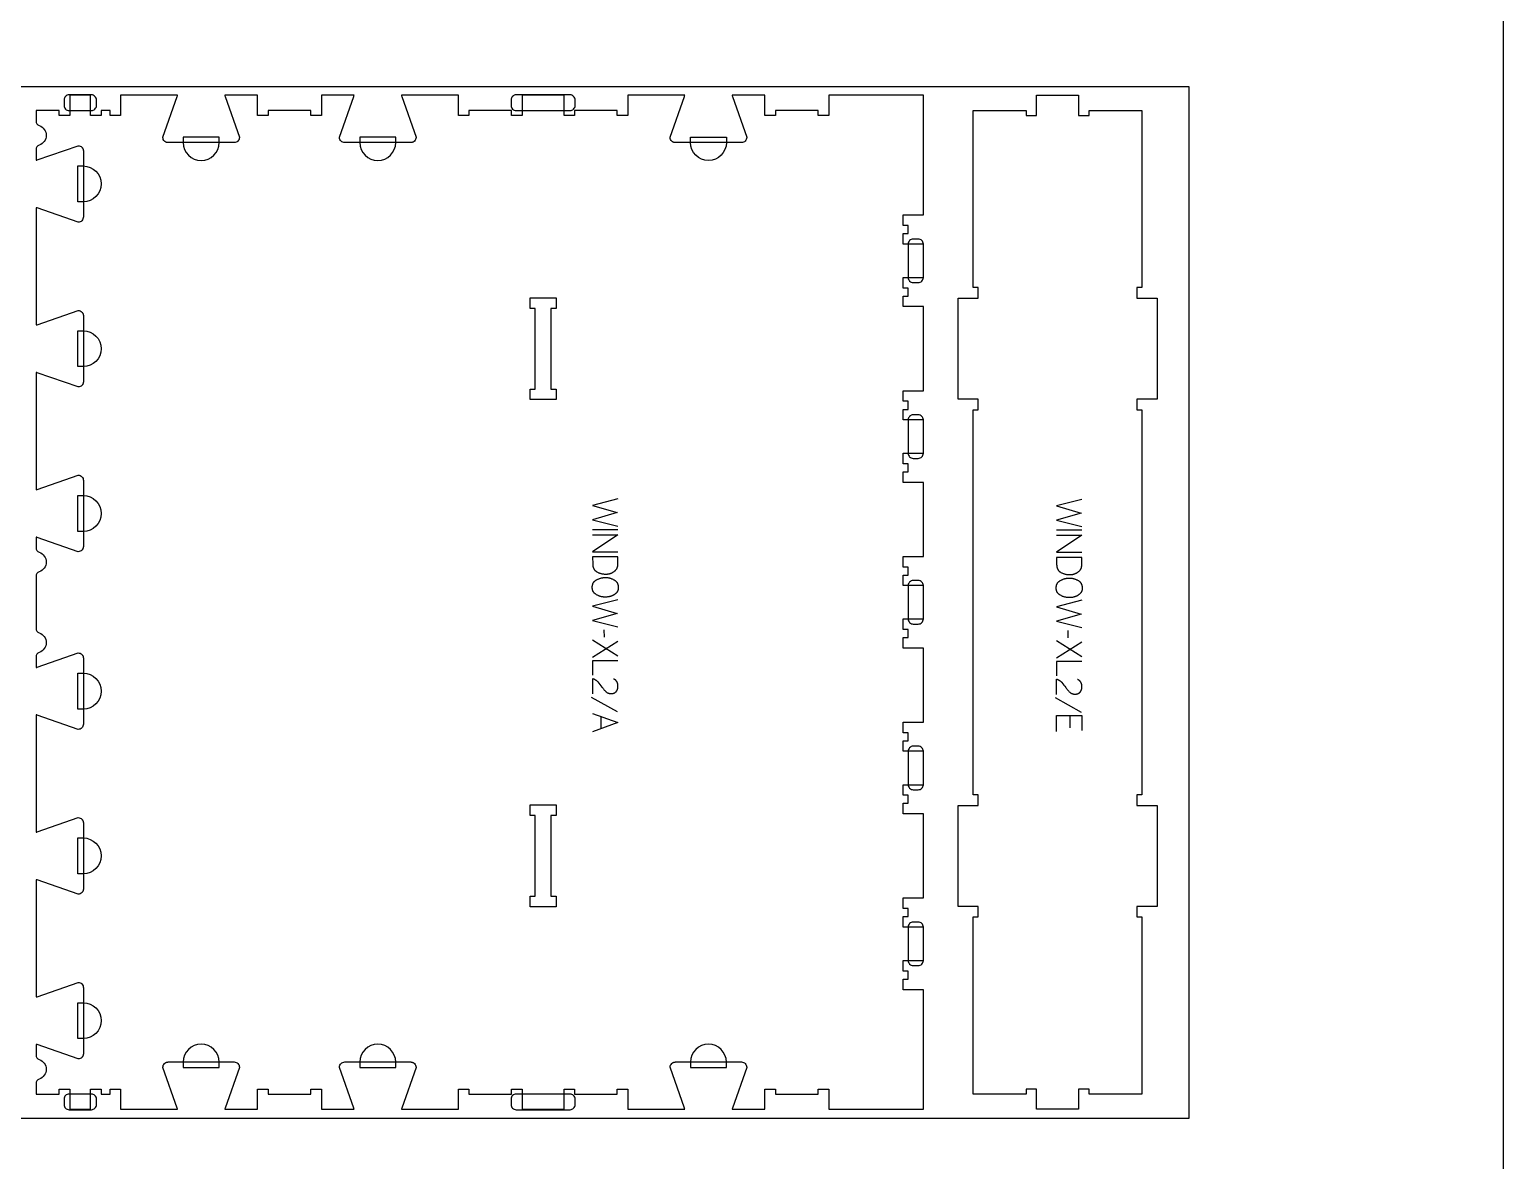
# Model space of a CAD drawing. Extents: x 0 to 4485, y 0 to 8771.
# Drawn here: x 1440 to 3183, y 2393 to 3731 of the extents above; entities that cross this region are included whole.
import ezdxf

# ---------------------------------------------------------------- set-up
doc = ezdxf.new("R2010")
doc.units = 0
for name, color, linetype in [('0_SHEET_SPRUCEPLY_2440X122', 1, 'CONTINUOUS'), ('1_ANYTOOL_1MMDEEP_LABELS_S', 2, 'CONTINUOUS'), ('3_ANYTOOL_CUTTHROUGH_INSID', 4, 'CONTINUOUS'), ('4_ANYTOOL_CUTTHROUGH_OUTSI', 5, 'CONTINUOUS'), ('5_ANYTOOL_HALF_MILL_9MM_IN', 3, 'CONTINUOUS'), ('DONOTCUT', 7, 'CONTINUOUS')]:
    doc.layers.add(name, color=color, linetype=linetype)

msp = doc.modelspace()

# ---------------------------------------------------------------- linework, layer by layer
at = {"layer": '0_SHEET_SPRUCEPLY_2440X122'}
msp.add_lwpolyline([(371.7, 3662.6), (371.7, 2442.6), (2811.7, 2442.6), (2811.7, 3662.6)], close=True, dxfattribs=at)
at = {"layer": '1_ANYTOOL_1MMDEEP_LABELS_S', "color": 2}
for points in [[(2136, 3175.3), (2106, 3167.6), (2135.1, 3159.2), (2106, 3150.7), (2136, 3143.2)], [(2684.8, 3174.7), (2654.8, 3167), (2683.9, 3158.5), (2654.8, 3150), (2684.8, 3142.5)], [(2136, 3138.8), (2106, 3138.8)], [(2106, 3132.8), (2136, 3132.8), (2106, 3112.8), (2136, 3112.8)], [(2684.8, 3138.2), (2654.8, 3138.2)], [(2654.8, 3132.2), (2684.8, 3132.2), (2654.8, 3112.1), (2684.8, 3112.1)], [(2136, 3055.9), (2106, 3048.2), (2135.1, 3039.8), (2106, 3031.3), (2136, 3023.8)], [(2684.8, 3055.3), (2654.8, 3047.6), (2683.9, 3039.1), (2654.8, 3030.6), (2684.8, 3023.1)], [(2119.9, 3011.6), (2119.8, 3020.4)], [(2668.6, 3010.9), (2668.6, 3019.7)], [(2136, 2989.2), (2106, 3008.1)], [(2106, 2988), (2136, 3006.9)], [(2684.8, 2988.6), (2654.8, 3007.5)], [(2654.8, 2987.4), (2684.8, 3006.3)], [(2136, 2983.7), (2106, 2983.7), (2106, 2966.6)], [(2684.8, 2983.1), (2654.8, 2983.1), (2654.8, 2966)], [(2106.1, 2944.5), (2106.1, 2962.8), (2106.6, 2962.6), (2106.8, 2962.5), (2107, 2962.5), (2107.2, 2962.4), (2107.5, 2962.3), (2107.7, 2962.2), (2107.9, 2962.1), (2108.1, 2962), (2108.3, 2961.9), (2108.5, 2961.8), (2108.7, 2961.7), (2108.9, 2961.6), (2109.1, 2961.4), (2109.3, 2961.3), (2109.5, 2961.2), (2109.7, 2961.1), (2109.9, 2960.9), (2110.1, 2960.8), (2110.2, 2960.7), (2110.4, 2960.5), (2110.6, 2960.4), (2110.8, 2960.2), (2111, 2960.1), (2111.1, 2959.9), (2111.3, 2959.8), (2111.5, 2959.6), (2111.6, 2959.4), (2111.8, 2959.2), (2112, 2959.1), (2112.3, 2958.7), (2113.5, 2957.2), (2114.7, 2955.7), (2115.8, 2954.2), (2117, 2952.7), (2117.5, 2952), (2118.1, 2951.2), (2118.7, 2950.5), (2119.3, 2949.8), (2119.8, 2949.2), (2120.5, 2948.5), (2121.1, 2947.9), (2121.7, 2947.3), (2121.8, 2947.1), (2122, 2947), (2122.2, 2946.9), (2122.3, 2946.7), (2122.5, 2946.6), (2122.6, 2946.5), (2122.8, 2946.4), (2123, 2946.3), (2123.2, 2946.2), (2123.3, 2946), (2123.5, 2946), (2123.7, 2945.9), (2123.9, 2945.8), (2124.1, 2945.7), (2124.3, 2945.6), (2124.5, 2945.5), (2124.6, 2945.5), (2124.8, 2945.4), (2125, 2945.3), (2125.2, 2945.3), (2125.4, 2945.2), (2125.6, 2945.2), (2125.8, 2945.1), (2126.1, 2945.1), (2126.3, 2945), (2126.5, 2945), (2126.7, 2945), (2126.9, 2945), (2127.1, 2945), (2127.4, 2944.9), (2127.6, 2944.9), (2127.8, 2944.9), (2128.1, 2944.9), (2128.3, 2944.9), (2128.5, 2945), (2128.8, 2945), (2129, 2945), (2129.2, 2945), (2129.5, 2945.1), (2129.7, 2945.1), (2129.9, 2945.1), (2130.1, 2945.2), (2130.3, 2945.2), (2130.6, 2945.3), (2130.8, 2945.4), (2131, 2945.4), (2131.2, 2945.5), (2131.4, 2945.6), (2131.5, 2945.6), (2131.7, 2945.7), (2131.9, 2945.8), (2132.1, 2945.9), (2132.3, 2946), (2132.4, 2946.1), (2132.6, 2946.2), (2132.8, 2946.4), (2132.9, 2946.5), (2133.1, 2946.6), (2133.2, 2946.7), (2133.4, 2946.9), (2133.5, 2947), (2133.7, 2947.2), (2133.8, 2947.3), (2133.9, 2947.5), (2134.1, 2947.6), (2134.2, 2947.8), (2134.3, 2947.9), (2134.4, 2948.1), (2134.5, 2948.3), (2134.6, 2948.5), (2134.8, 2948.6), (2134.9, 2948.8), (2134.9, 2949), (2135, 2949.2), (2135.1, 2949.4), (2135.2, 2949.5), (2135.3, 2949.7), (2135.4, 2949.9), (2135.4, 2950.1), (2135.5, 2950.3), (2135.6, 2950.5), (2135.6, 2950.7), (2135.7, 2950.9), (2135.7, 2951.1), (2135.8, 2951.4), (2135.8, 2951.6), (2135.9, 2951.8), (2135.9, 2952), (2135.9, 2952.2), (2136, 2952.4), (2136, 2952.7), (2136, 2952.9), (2136, 2953.1), (2136, 2953.4), (2136, 2953.8), (2136, 2954.2), (2136, 2954.6), (2136, 2954.9), (2136, 2955.3), (2135.9, 2955.6), (2135.9, 2955.9), (2135.8, 2956.3), (2135.7, 2956.6), (2135.6, 2956.9), (2135.6, 2957.1), (2135.5, 2957.2), (2135.5, 2957.4), (2135.4, 2957.5), (2135.4, 2957.7), (2135.3, 2957.8), (2135.3, 2958), (2135.2, 2958.1), (2135.1, 2958.2), (2135.1, 2958.4), (2135, 2958.5), (2134.9, 2958.7), (2134.8, 2958.8), (2134.8, 2958.9), (2134.7, 2959.1), (2134.6, 2959.2), (2134.5, 2959.3), (2134.4, 2959.4), (2134.3, 2959.6), (2134.2, 2959.7), (2134.1, 2959.8), (2134, 2959.9), (2133.9, 2960.1), (2133.8, 2960.2), (2133.7, 2960.3), (2133.6, 2960.4), (2133.5, 2960.5), (2133.4, 2960.6), (2133.3, 2960.7), (2133.2, 2960.8), (2133, 2960.9), (2132.9, 2961.1), (2132.7, 2961.3), (2132.4, 2961.4), (2132.1, 2961.6), (2131.8, 2961.8), (2131.6, 2962), (2131.2, 2962.2), (2130.9, 2962.3)], [(2654.8, 2943.8), (2654.8, 2962.1), (2655.3, 2962), (2655.5, 2961.9), (2655.7, 2961.8), (2656, 2961.7), (2656.2, 2961.6), (2656.4, 2961.5), (2656.6, 2961.4), (2656.8, 2961.3), (2657, 2961.2), (2657.2, 2961.1), (2657.4, 2961), (2657.6, 2960.9), (2657.8, 2960.8), (2658, 2960.7), (2658.2, 2960.6), (2658.4, 2960.4), (2658.6, 2960.3), (2658.8, 2960.2), (2659, 2960), (2659.1, 2959.9), (2659.3, 2959.7), (2659.5, 2959.6), (2659.7, 2959.4), (2659.9, 2959.3), (2660, 2959.1), (2660.2, 2958.9), (2660.4, 2958.8), (2660.5, 2958.6), (2660.7, 2958.4), (2661, 2958.1), (2662.2, 2956.6), (2663.4, 2955.1), (2664.6, 2953.6), (2665.7, 2952.1), (2666.2, 2951.3), (2666.8, 2950.6), (2667.4, 2949.9), (2668, 2949.2), (2668.6, 2948.5), (2669.2, 2947.9), (2669.8, 2947.2), (2670.4, 2946.6), (2670.6, 2946.5), (2670.7, 2946.4), (2670.9, 2946.2), (2671, 2946.1), (2671.2, 2946), (2671.4, 2945.8), (2671.5, 2945.7), (2671.7, 2945.6), (2671.9, 2945.5), (2672.1, 2945.4), (2672.2, 2945.3), (2672.4, 2945.2), (2672.6, 2945.1), (2672.8, 2945), (2673, 2945), (2673.2, 2944.9), (2673.4, 2944.8), (2673.6, 2944.7), (2673.8, 2944.7), (2674, 2944.6), (2674.2, 2944.6), (2674.4, 2944.5), (2674.6, 2944.5), (2674.8, 2944.4), (2675, 2944.4), (2675.2, 2944.4), (2675.4, 2944.3), (2675.6, 2944.3), (2675.8, 2944.3), (2676.1, 2944.3), (2676.3, 2944.3), (2676.5, 2944.3), (2676.8, 2944.3), (2677, 2944.3), (2677.3, 2944.3), (2677.5, 2944.3), (2677.7, 2944.4), (2678, 2944.4), (2678.2, 2944.4), (2678.4, 2944.5), (2678.6, 2944.5), (2678.9, 2944.5), (2679.1, 2944.6), (2679.3, 2944.6), (2679.5, 2944.7), (2679.7, 2944.8), (2679.9, 2944.8), (2680.1, 2944.9), (2680.3, 2945), (2680.4, 2945.1), (2680.6, 2945.2), (2680.8, 2945.3), (2681, 2945.4), (2681.2, 2945.5), (2681.3, 2945.6), (2681.5, 2945.7), (2681.6, 2945.8), (2681.8, 2946), (2681.9, 2946.1), (2682.1, 2946.2), (2682.2, 2946.4), (2682.4, 2946.5), (2682.5, 2946.7), (2682.7, 2946.8), (2682.8, 2947), (2682.9, 2947.1), (2683, 2947.3), (2683.1, 2947.5), (2683.3, 2947.6), (2683.4, 2947.8), (2683.5, 2948), (2683.6, 2948.2), (2683.7, 2948.3), (2683.8, 2948.5), (2683.8, 2948.7), (2683.9, 2948.9), (2684, 2949.1), (2684.1, 2949.3), (2684.2, 2949.5), (2684.2, 2949.7), (2684.3, 2949.9), (2684.3, 2950.1), (2684.4, 2950.3), (2684.5, 2950.5), (2684.5, 2950.7), (2684.5, 2950.9), (2684.6, 2951.1), (2684.6, 2951.4), (2684.7, 2951.6), (2684.7, 2951.8), (2684.7, 2952), (2684.7, 2952.3), (2684.7, 2952.5), (2684.7, 2952.7), (2684.8, 2953.2), (2684.7, 2953.6), (2684.7, 2953.9), (2684.7, 2954.3), (2684.7, 2954.6), (2684.6, 2955), (2684.6, 2955.3), (2684.5, 2955.6), (2684.4, 2956), (2684.3, 2956.3), (2684.3, 2956.4), (2684.3, 2956.6), (2684.2, 2956.7), (2684.1, 2956.9), (2684.1, 2957), (2684, 2957.2), (2684, 2957.3), (2683.9, 2957.5), (2683.8, 2957.6), (2683.8, 2957.7), (2683.7, 2957.9), (2683.6, 2958), (2683.6, 2958.2), (2683.5, 2958.3), (2683.4, 2958.4), (2683.3, 2958.5), (2683.2, 2958.7), (2683.1, 2958.8), (2683, 2958.9), (2683, 2959.1), (2682.9, 2959.2), (2682.8, 2959.3), (2682.7, 2959.4), (2682.6, 2959.5), (2682.4, 2959.6), (2682.3, 2959.8), (2682.2, 2959.9), (2682.1, 2960), (2682, 2960.1), (2681.9, 2960.2), (2681.8, 2960.3), (2681.6, 2960.4), (2681.4, 2960.6), (2681.1, 2960.8), (2680.8, 2961), (2680.6, 2961.2), (2680.3, 2961.4), (2680, 2961.5), (2679.7, 2961.7)], [(2135.6, 2923.2), (2104.8, 2940.4)], [(2684.3, 2922.6), (2653.5, 2939.8)], [(2106, 2921.5), (2136, 2910.6), (2106, 2899.6)], [(2115.6, 2918.1), (2115.6, 2903.1)], [(2654.8, 2900.2), (2654.8, 2919.2), (2684.8, 2919.2), (2684.8, 2901.3)], [(2670.8, 2904.5), (2670.8, 2919.2)]]:
    msp.add_lwpolyline(points, dxfattribs=at)
for points in [[(2136, 3106.7), (2106, 3106.7), (2106.1, 3098.2), (2106.1, 3097.8), (2106.1, 3097.4), (2106.2, 3097), (2106.2, 3096.6), (2106.3, 3096.2), (2106.3, 3095.8), (2106.4, 3095.5), (2106.5, 3095.1), (2106.6, 3094.8), (2106.6, 3094.4), (2106.8, 3094.1), (2106.9, 3093.8), (2107, 3093.5), (2107.1, 3093.3), (2107.1, 3093.2), (2107.2, 3093), (2107.3, 3092.8), (2107.3, 3092.7), (2107.4, 3092.6), (2107.5, 3092.4), (2107.6, 3092.3), (2107.7, 3092.1), (2107.7, 3092), (2107.8, 3091.9), (2107.9, 3091.7), (2108, 3091.6), (2108.1, 3091.5), (2108.2, 3091.3), (2108.3, 3091.2), (2108.4, 3091.1), (2108.5, 3091), (2108.6, 3090.8), (2108.7, 3090.7), (2108.9, 3090.6), (2109, 3090.5), (2109.1, 3090.4), (2109.2, 3090.3), (2109.3, 3090.2), (2109.5, 3090.1), (2109.6, 3090), (2109.7, 3089.9), (2109.8, 3089.7), (2110, 3089.7), (2110.1, 3089.6), (2110.3, 3089.5), (2110.5, 3089.3), (2110.8, 3089.1), (2111.1, 3088.9), (2111.8, 3088.6), (2112.4, 3088.3), (2113, 3088), (2113.6, 3087.8), (2114.3, 3087.6), (2114.9, 3087.3), (2115.6, 3087.1), (2116.2, 3087), (2116.9, 3086.8), (2117.6, 3086.7), (2118.3, 3086.6), (2118.9, 3086.5), (2119.6, 3086.4), (2120.3, 3086.4), (2121, 3086.3), (2121.7, 3086.3), (2122.3, 3086.3), (2122.9, 3086.4), (2123.5, 3086.4), (2124.1, 3086.5), (2124.6, 3086.6), (2124.9, 3086.6), (2125.2, 3086.7), (2125.5, 3086.7), (2125.8, 3086.8), (2126.1, 3086.9), (2126.3, 3086.9), (2126.6, 3087), (2126.9, 3087.1), (2127.1, 3087.2), (2127.4, 3087.3), (2127.7, 3087.4), (2128, 3087.5), (2128.2, 3087.6), (2128.5, 3087.7), (2129, 3088), (2129.5, 3088.2), (2130, 3088.5), (2130.5, 3088.8), (2130.9, 3089), (2131.2, 3089.2), (2131.4, 3089.4), (2131.7, 3089.6), (2132, 3089.8), (2132.2, 3090), (2132.5, 3090.2), (2132.7, 3090.5), (2133, 3090.7), (2133.2, 3090.9), (2133.4, 3091.1), (2133.6, 3091.4), (2133.8, 3091.6), (2134, 3091.8), (2134.2, 3092.1), (2134.3, 3092.3), (2134.5, 3092.6), (2134.6, 3092.8), (2134.8, 3093.1), (2134.9, 3093.3), (2135, 3093.6), (2135.1, 3093.9), (2135.2, 3094.1), (2135.3, 3094.4), (2135.4, 3094.7), (2135.5, 3095), (2135.6, 3095.2), (2135.6, 3095.5), (2135.7, 3095.8), (2135.7, 3096.1), (2135.7, 3096.4), (2135.8, 3096.7), (2135.9, 3099.1), (2135.9, 3101.6), (2136, 3104.2)], [(2684.8, 3106.1), (2654.8, 3106.1), (2654.8, 3097.5), (2654.8, 3097.1), (2654.9, 3096.7), (2654.9, 3096.3), (2654.9, 3096), (2655, 3095.6), (2655, 3095.2), (2655.1, 3094.8), (2655.2, 3094.5), (2655.3, 3094.1), (2655.4, 3093.8), (2655.5, 3093.5), (2655.6, 3093.1), (2655.7, 3092.8), (2655.8, 3092.7), (2655.8, 3092.5), (2655.9, 3092.4), (2656, 3092.2), (2656.1, 3092.1), (2656.1, 3091.9), (2656.2, 3091.8), (2656.3, 3091.6), (2656.4, 3091.5), (2656.5, 3091.4), (2656.6, 3091.2), (2656.6, 3091.1), (2656.7, 3090.9), (2656.8, 3090.8), (2656.9, 3090.7), (2657, 3090.6), (2657.1, 3090.4), (2657.2, 3090.3), (2657.4, 3090.2), (2657.5, 3090.1), (2657.6, 3090), (2657.7, 3089.9), (2657.8, 3089.7), (2657.9, 3089.6), (2658, 3089.5), (2658.2, 3089.4), (2658.3, 3089.3), (2658.4, 3089.2), (2658.6, 3089.1), (2658.7, 3089), (2658.8, 3088.9), (2659, 3088.8), (2659.3, 3088.6), (2659.5, 3088.5), (2659.9, 3088.3), (2660.5, 3088), (2661.1, 3087.7), (2661.7, 3087.4), (2662.4, 3087.1), (2663, 3086.9), (2663.7, 3086.7), (2664.3, 3086.5), (2665, 3086.3), (2665.6, 3086.2), (2666.3, 3086), (2667, 3085.9), (2667.7, 3085.8), (2668.3, 3085.8), (2669, 3085.7), (2669.7, 3085.7), (2670.4, 3085.7), (2671, 3085.7), (2671.6, 3085.7), (2672.2, 3085.8), (2672.8, 3085.8), (2673.4, 3085.9), (2673.6, 3086), (2673.9, 3086), (2674.2, 3086.1), (2674.5, 3086.2), (2674.8, 3086.2), (2675, 3086.3), (2675.3, 3086.4), (2675.6, 3086.5), (2675.9, 3086.6), (2676.1, 3086.6), (2676.4, 3086.7), (2676.7, 3086.9), (2676.9, 3087), (2677.2, 3087.1), (2677.7, 3087.3), (2678.2, 3087.6), (2678.8, 3087.9), (2679.3, 3088.2), (2679.6, 3088.4), (2679.9, 3088.6), (2680.2, 3088.8), (2680.4, 3089), (2680.7, 3089.2), (2681, 3089.4), (2681.2, 3089.6), (2681.5, 3089.8), (2681.7, 3090), (2681.9, 3090.3), (2682.1, 3090.5), (2682.3, 3090.7), (2682.5, 3091), (2682.7, 3091.2), (2682.9, 3091.4), (2683.1, 3091.7), (2683.2, 3091.9), (2683.4, 3092.2), (2683.5, 3092.4), (2683.6, 3092.7), (2683.8, 3093), (2683.9, 3093.2), (2684, 3093.5), (2684.1, 3093.8), (2684.1, 3094), (2684.2, 3094.3), (2684.3, 3094.6), (2684.3, 3094.9), (2684.4, 3095.2), (2684.4, 3095.5), (2684.5, 3095.8), (2684.5, 3096.1), (2684.6, 3098.5), (2684.7, 3101), (2684.7, 3103.5)], [(2136.4, 3070.2), (2136.4, 3069.9), (2136.4, 3069.5), (2136.3, 3069.2), (2136.3, 3068.8), (2136.3, 3068.6), (2136.2, 3068.5), (2136.2, 3068.3), (2136.2, 3068.1), (2136.1, 3068), (2136.1, 3067.8), (2136.1, 3067.6), (2136, 3067.5), (2136, 3067.3), (2135.9, 3067.2), (2135.9, 3067), (2135.8, 3066.9), (2135.7, 3066.7), (2135.7, 3066.5), (2135.6, 3066.4), (2135.5, 3066.3), (2135.5, 3066.1), (2135.4, 3066), (2135.3, 3065.8), (2135.2, 3065.7), (2135.2, 3065.6), (2135.1, 3065.4), (2135, 3065.3), (2134.9, 3065.1), (2134.7, 3064.9), (2134.5, 3064.6), (2134.3, 3064.4), (2134.1, 3064.1), (2133.9, 3063.9), (2133.7, 3063.7), (2133.5, 3063.5), (2133.2, 3063.2), (2133, 3063), (2132.7, 3062.8), (2132.5, 3062.6), (2132.2, 3062.4), (2132, 3062.2), (2131.7, 3062), (2131.4, 3061.9), (2131.1, 3061.7), (2130.9, 3061.5), (2130.6, 3061.4), (2130.3, 3061.2), (2130, 3061.1), (2129.7, 3060.9), (2129.4, 3060.8), (2129.1, 3060.7), (2128.8, 3060.5), (2128.4, 3060.4), (2128.1, 3060.3), (2127.8, 3060.2), (2127.5, 3060.1), (2127.1, 3060), (2126.8, 3059.9), (2126.5, 3059.8), (2126.1, 3059.7), (2125.5, 3059.6), (2124.8, 3059.5), (2124.1, 3059.3), (2123.4, 3059.3), (2122.8, 3059.2), (2122.1, 3059.1), (2121.5, 3059.1), (2120.9, 3059.1), (2120.2, 3059.1), (2119.6, 3059.1), (2119, 3059.2), (2118.3, 3059.3), (2117.7, 3059.4), (2117, 3059.5), (2116.4, 3059.6), (2115.8, 3059.8), (2115.1, 3060), (2114.5, 3060.2), (2113.9, 3060.4), (2113.2, 3060.7), (2112.6, 3060.9), (2111.9, 3061.2), (2111.3, 3061.5), (2110.7, 3061.9), (2110.3, 3062), (2110, 3062.2), (2109.8, 3062.4), (2109.5, 3062.6), (2109.2, 3062.8), (2108.9, 3063), (2108.7, 3063.2), (2108.4, 3063.5), (2108.3, 3063.6), (2108.2, 3063.7), (2108.1, 3063.8), (2108, 3063.9), (2107.9, 3064), (2107.8, 3064.1), (2107.7, 3064.3), (2107.6, 3064.4), (2107.5, 3064.5), (2107.4, 3064.6), (2107.3, 3064.8), (2107.2, 3064.9), (2107.1, 3065), (2107, 3065.2), (2106.9, 3065.3), (2106.8, 3065.4), (2106.8, 3065.6), (2106.7, 3065.7), (2106.6, 3065.8), (2106.5, 3066), (2106.5, 3066.1), (2106.4, 3066.3), (2106.3, 3066.4), (2106.3, 3066.6), (2106.2, 3066.7), (2106.2, 3066.9), (2106.1, 3067), (2106.1, 3067.2), (2106, 3067.5), (2105.9, 3067.8), (2105.8, 3068.1), (2105.7, 3068.5), (2105.7, 3068.8), (2105.6, 3069.2), (2105.6, 3069.5), (2105.6, 3069.9), (2105.6, 3070.2), (2105.6, 3070.6), (2105.6, 3071), (2105.6, 3071.4), (2105.6, 3071.7), (2105.6, 3072.1), (2105.7, 3072.4), (2105.7, 3072.8), (2105.8, 3073.1), (2105.9, 3073.5), (2106, 3073.8), (2106.1, 3074.1), (2106.1, 3074.3), (2106.2, 3074.4), (2106.2, 3074.6), (2106.3, 3074.7), (2106.4, 3074.9), (2106.4, 3075), (2106.5, 3075.2), (2106.6, 3075.3), (2106.6, 3075.5), (2106.7, 3075.6), (2106.8, 3075.8), (2106.9, 3075.9), (2106.9, 3076.1), (2107, 3076.2), (2107.1, 3076.3), (2107.2, 3076.5), (2107.3, 3076.6), (2107.4, 3076.7), (2107.5, 3076.8), (2107.6, 3077), (2107.7, 3077.1), (2107.8, 3077.2), (2107.9, 3077.3), (2108, 3077.5), (2108.1, 3077.6), (2108.2, 3077.7), (2108.4, 3077.8), (2108.5, 3077.9), (2108.6, 3078), (2108.7, 3078.2), (2109, 3078.4), (2109.3, 3078.6), (2109.5, 3078.8), (2109.8, 3079), (2110.1, 3079.2), (2110.4, 3079.4), (2110.7, 3079.5), (2111.4, 3079.9), (2112, 3080.2), (2112.7, 3080.5), (2113.3, 3080.7), (2114, 3081), (2114.6, 3081.2), (2115.3, 3081.4), (2115.9, 3081.6), (2116.6, 3081.8), (2117.2, 3081.9), (2117.9, 3082), (2118.6, 3082.1), (2119.2, 3082.2), (2119.9, 3082.2), (2120.5, 3082.3), (2121.2, 3082.3), (2121.9, 3082.3), (2122.5, 3082.2), (2123.2, 3082.2), (2123.9, 3082.1), (2124.6, 3082), (2125.2, 3081.9), (2125.9, 3081.7), (2126.5, 3081.6), (2127.2, 3081.4), (2127.8, 3081.2), (2128.5, 3080.9), (2129.1, 3080.7), (2129.7, 3080.4), (2130.3, 3080.1), (2130.9, 3079.7), (2131.6, 3079.4), (2131.9, 3079.2), (2132.1, 3079), (2132.4, 3078.8), (2132.7, 3078.6), (2132.9, 3078.4), (2133.2, 3078.2), (2133.4, 3078), (2133.7, 3077.7), (2133.8, 3077.6), (2133.9, 3077.5), (2134, 3077.4), (2134.1, 3077.3), (2134.2, 3077.1), (2134.3, 3077), (2134.4, 3076.9), (2134.5, 3076.8), (2134.6, 3076.6), (2134.7, 3076.5), (2134.8, 3076.4), (2134.9, 3076.2), (2134.9, 3076.1), (2135, 3075.9), (2135.1, 3075.8), (2135.2, 3075.7), (2135.2, 3075.5), (2135.3, 3075.4), (2135.5, 3075.1), (2135.6, 3074.8), (2135.7, 3074.5), (2135.8, 3074.2), (2135.9, 3073.8), (2136, 3073.5), (2136.1, 3073.2), (2136.1, 3072.8), (2136.2, 3072.5), (2136.3, 3072.1), (2136.3, 3071.8), (2136.3, 3071.4), (2136.4, 3071), (2136.4, 3070.6)], [(2685.1, 3069.6), (2685.1, 3069.2), (2685.1, 3068.9), (2685, 3068.5), (2685, 3068.2), (2685, 3068), (2684.9, 3067.8), (2684.9, 3067.7), (2684.9, 3067.5), (2684.9, 3067.3), (2684.8, 3067.2), (2684.8, 3067), (2684.7, 3066.8), (2684.7, 3066.7), (2684.6, 3066.5), (2684.6, 3066.4), (2684.5, 3066.2), (2684.5, 3066.1), (2684.4, 3065.9), (2684.3, 3065.8), (2684.3, 3065.6), (2684.2, 3065.5), (2684.1, 3065.3), (2684, 3065.2), (2684, 3065), (2683.9, 3064.9), (2683.8, 3064.8), (2683.7, 3064.6), (2683.6, 3064.5), (2683.4, 3064.2), (2683.2, 3064), (2683, 3063.7), (2682.8, 3063.5), (2682.6, 3063.3), (2682.4, 3063), (2682.2, 3062.8), (2681.9, 3062.6), (2681.7, 3062.4), (2681.5, 3062.2), (2681.2, 3062), (2681, 3061.8), (2680.7, 3061.6), (2680.4, 3061.4), (2680.1, 3061.2), (2679.9, 3061.1), (2679.6, 3060.9), (2679.3, 3060.7), (2679, 3060.6), (2678.7, 3060.4), (2678.4, 3060.3), (2678.1, 3060.1), (2677.8, 3060), (2677.5, 3059.9), (2677.2, 3059.8), (2676.8, 3059.7), (2676.5, 3059.5), (2676.2, 3059.4), (2675.9, 3059.3), (2675.5, 3059.3), (2675.2, 3059.2), (2674.9, 3059.1), (2674.2, 3058.9), (2673.5, 3058.8), (2672.8, 3058.7), (2672.2, 3058.6), (2671.5, 3058.6), (2670.9, 3058.5), (2670.2, 3058.5), (2669.6, 3058.5), (2668.9, 3058.5), (2668.3, 3058.5), (2667.7, 3058.6), (2667, 3058.6), (2666.4, 3058.7), (2665.8, 3058.9), (2665.1, 3059), (2664.5, 3059.2), (2663.8, 3059.3), (2663.2, 3059.5), (2662.6, 3059.8), (2661.9, 3060), (2661.3, 3060.3), (2660.7, 3060.6), (2660, 3060.9), (2659.4, 3061.2), (2659.1, 3061.4), (2658.8, 3061.6), (2658.5, 3061.8), (2658.2, 3062), (2657.9, 3062.2), (2657.6, 3062.4), (2657.4, 3062.6), (2657.1, 3062.8), (2657, 3062.9), (2656.9, 3063), (2656.8, 3063.2), (2656.7, 3063.3), (2656.6, 3063.4), (2656.5, 3063.5), (2656.4, 3063.6), (2656.3, 3063.8), (2656.2, 3063.9), (2656.1, 3064), (2656, 3064.1), (2655.9, 3064.3), (2655.8, 3064.4), (2655.7, 3064.5), (2655.6, 3064.7), (2655.6, 3064.8), (2655.5, 3064.9), (2655.4, 3065.1), (2655.3, 3065.2), (2655.3, 3065.3), (2655.2, 3065.5), (2655.1, 3065.6), (2655.1, 3065.8), (2655, 3065.9), (2654.9, 3066.1), (2654.9, 3066.2), (2654.8, 3066.4), (2654.8, 3066.5), (2654.7, 3066.9), (2654.6, 3067.2), (2654.5, 3067.5), (2654.5, 3067.8), (2654.4, 3068.2), (2654.4, 3068.5), (2654.3, 3068.9), (2654.3, 3069.2), (2654.3, 3069.6), (2654.3, 3069.9), (2654.3, 3070.3), (2654.3, 3070.7), (2654.3, 3071.1), (2654.4, 3071.4), (2654.4, 3071.8), (2654.5, 3072.1), (2654.5, 3072.5), (2654.6, 3072.8), (2654.7, 3073.2), (2654.8, 3073.5), (2654.8, 3073.6), (2654.9, 3073.8), (2654.9, 3073.9), (2655, 3074.1), (2655.1, 3074.3), (2655.1, 3074.4), (2655.2, 3074.6), (2655.3, 3074.7), (2655.3, 3074.8), (2655.4, 3075), (2655.5, 3075.1), (2655.6, 3075.3), (2655.7, 3075.4), (2655.7, 3075.5), (2655.8, 3075.7), (2655.9, 3075.8), (2656, 3075.9), (2656.1, 3076.1), (2656.2, 3076.2), (2656.3, 3076.3), (2656.4, 3076.5), (2656.5, 3076.6), (2656.6, 3076.7), (2656.7, 3076.8), (2656.8, 3076.9), (2657, 3077.1), (2657.1, 3077.2), (2657.2, 3077.3), (2657.3, 3077.4), (2657.4, 3077.5), (2657.7, 3077.7), (2658, 3077.9), (2658.3, 3078.1), (2658.5, 3078.3), (2658.8, 3078.5), (2659.1, 3078.7), (2659.5, 3078.9), (2660.1, 3079.2), (2660.8, 3079.5), (2661.4, 3079.8), (2662.1, 3080.1), (2662.7, 3080.3), (2663.4, 3080.6), (2664, 3080.8), (2664.7, 3081), (2665.3, 3081.1), (2666, 3081.3), (2666.6, 3081.4), (2667.3, 3081.5), (2667.9, 3081.6), (2668.6, 3081.6), (2669.2, 3081.6), (2669.9, 3081.6), (2670.6, 3081.6), (2671.3, 3081.6), (2671.9, 3081.5), (2672.6, 3081.5), (2673.3, 3081.4), (2674, 3081.2), (2674.6, 3081.1), (2675.3, 3080.9), (2675.9, 3080.7), (2676.6, 3080.5), (2677.2, 3080.3), (2677.8, 3080), (2678.4, 3079.7), (2679.1, 3079.4), (2679.7, 3079.1), (2680.3, 3078.8), (2680.6, 3078.6), (2680.9, 3078.4), (2681.1, 3078.2), (2681.4, 3078), (2681.7, 3077.8), (2681.9, 3077.6), (2682.2, 3077.3), (2682.4, 3077.1), (2682.5, 3077), (2682.6, 3076.9), (2682.7, 3076.7), (2682.8, 3076.6), (2682.9, 3076.5), (2683, 3076.4), (2683.1, 3076.2), (2683.2, 3076.1), (2683.3, 3076), (2683.4, 3075.9), (2683.5, 3075.7), (2683.6, 3075.6), (2683.7, 3075.4), (2683.7, 3075.3), (2683.8, 3075.2), (2683.9, 3075), (2684, 3074.9), (2684, 3074.7), (2684.2, 3074.4), (2684.3, 3074.1), (2684.4, 3073.8), (2684.5, 3073.5), (2684.6, 3073.2), (2684.7, 3072.9), (2684.8, 3072.5), (2684.9, 3072.2), (2684.9, 3071.8), (2685, 3071.5), (2685, 3071.1), (2685.1, 3070.8), (2685.1, 3070.4), (2685.1, 3070)]]:
    msp.add_lwpolyline(points, close=True, dxfattribs=at)
at = {"layer": '3_ANYTOOL_CUTTHROUGH_INSID', "color": 4}
for points in [[(2062.4, 3292.7), (2032.2, 3292.7), (2032.2, 3305.2), (2038.2, 3305.2), (2038.2, 3400.7), (2032.2, 3400.7), (2032.2, 3413.2), (2062.7, 3413.2), (2062.7, 3400.7), (2056.7, 3400.7), (2056.7, 3305.2), (2062.7, 3305.2), (2062.7, 3292.7)], [(2032.2, 2800.7), (2032.2, 2813.2), (2062.7, 2813.2), (2062.7, 2800.7), (2056.7, 2800.7), (2056.7, 2705.2), (2062.7, 2705.2), (2062.7, 2692.7), (2032.2, 2692.7), (2032.2, 2705.2), (2038.2, 2705.2), (2038.2, 2800.7)]]:
    msp.add_lwpolyline(points, close=True, dxfattribs=at)
at = {"layer": '4_ANYTOOL_CUTTHROUGH_OUTSI', "color": 5}
msp.add_lwpolyline([(1604, 3596.7), (1603.8, 3596.7), (1603.7, 3596.7), (1603.5, 3596.7), (1603.4, 3596.7), (1603.2, 3596.7), (1603.1, 3596.7), (1602.9, 3596.8), (1602.8, 3596.8), (1602.6, 3596.8), (1602.5, 3596.8), (1602.3, 3596.9), (1602.2, 3596.9), (1602, 3597), (1601.9, 3597), (1601.7, 3597.1), (1601.6, 3597.1), (1601.4, 3597.2), (1601.3, 3597.3), (1601.2, 3597.3), (1601, 3597.4), (1600.9, 3597.5), (1600.8, 3597.6), (1600.6, 3597.6), (1600.5, 3597.7), (1600.4, 3597.8), (1600.2, 3597.9), (1600.1, 3598), (1600, 3598.1), (1599.9, 3598.2), (1599.8, 3598.3), (1599.7, 3598.4), (1599.6, 3598.5, -0.198912), (1597.7, 3602.9), (1597.7, 3603), (1597.7, 3603), (1614.6, 3651.3), (1614.6, 3651.3, 0.061485), (1614.9, 3652.7), (1547.7, 3652.7), (1547.7, 3628.7), (1535.2, 3628.7), (1535.2, 3634.7), (1524.7, 3634.7), (1524.7, 3628.7), (1512.2, 3628.7), (1512.2, 3652.7), (1487.7, 3652.7), (1487.7, 3628.7), (1475.2, 3628.7), (1475.2, 3634.7), (1447.7, 3634.7), (1447.7, 3622.3), (1447.7, 3622.3, 0.317837), (1451.5, 3616.8, -0.707107), (1451.5, 3593.7, 0.317837), (1447.7, 3588.3), (1447.7, 3575.9, 0.061485), (1449.1, 3576.2), (1497.4, 3593.1), (1497.4, 3593.1), (1497.4, 3593.1, -0.198912), (1501.8, 3591.2), (1502, 3591.1), (1502.1, 3591), (1502.2, 3590.9), (1502.3, 3590.8), (1502.4, 3590.7), (1502.4, 3590.5), (1502.5, 3590.4), (1502.6, 3590.3), (1502.7, 3590.2), (1502.8, 3590), (1502.9, 3589.9), (1502.9, 3589.8), (1503, 3589.6), (1503.1, 3589.5), (1503.1, 3589.3), (1503.2, 3589.2), (1503.3, 3589.1), (1503.3, 3588.9), (1503.4, 3588.8), (1503.4, 3588.6), (1503.5, 3588.5), (1503.5, 3588.3), (1503.5, 3588.2), (1503.6, 3588), (1503.6, 3587.9), (1503.6, 3587.7), (1503.6, 3587.6), (1503.7, 3587.4), (1503.7, 3587.3), (1503.7, 3587.1), (1503.7, 3587), (1503.7, 3586.8), (1503.7, 3508.8, -0.414214), (1497.4, 3502.6), (1497.4, 3502.6), (1497.3, 3502.6), (1449.1, 3519.5), (1449.1, 3519.5, 0.061485), (1447.7, 3519.7), (1447.7, 3381, 0.061485), (1449.1, 3381.3), (1497.4, 3398.2), (1497.4, 3398.2), (1497.4, 3398.2, -0.198912), (1501.8, 3396.3), (1502, 3396.2), (1502.1, 3396.1), (1502.2, 3396), (1502.3, 3395.9), (1502.4, 3395.8), (1502.4, 3395.6), (1502.5, 3395.5), (1502.6, 3395.4), (1502.7, 3395.3), (1502.8, 3395.1), (1502.9, 3395), (1502.9, 3394.9), (1503, 3394.7), (1503.1, 3394.6), (1503.1, 3394.4), (1503.2, 3394.3), (1503.3, 3394.2), (1503.3, 3394), (1503.4, 3393.9), (1503.4, 3393.7), (1503.5, 3393.6), (1503.5, 3393.4), (1503.5, 3393.3), (1503.6, 3393.1), (1503.6, 3393), (1503.6, 3392.8), (1503.6, 3392.7), (1503.7, 3392.5), (1503.7, 3392.4), (1503.7, 3392.2), (1503.7, 3392.1), (1503.7, 3391.9), (1503.7, 3313.9), (1503.7, 3313.8), (1503.7, 3313.6), (1503.7, 3313.5), (1503.7, 3313.3), (1503.6, 3313.2), (1503.6, 3313), (1503.6, 3312.9), (1503.6, 3312.7), (1503.5, 3312.6), (1503.5, 3312.4), (1503.5, 3312.3), (1503.4, 3312.1), (1503.4, 3312), (1503.3, 3311.8), (1503.3, 3311.7), (1503.2, 3311.5), (1503.1, 3311.4), (1503.1, 3311.2), (1503, 3311.1), (1502.9, 3311), (1502.9, 3310.8), (1502.8, 3310.7), (1502.7, 3310.6), (1502.6, 3310.4), (1502.5, 3310.3), (1502.4, 3310.2), (1502.4, 3310.1), (1502.3, 3309.9), (1502.2, 3309.8), (1502.1, 3309.7), (1502, 3309.6), (1501.8, 3309.5, -0.198912), (1497.4, 3307.7), (1497.4, 3307.7), (1497.3, 3307.7), (1449.1, 3324.6), (1449.1, 3324.6, 0.061485), (1447.7, 3324.8), (1447.7, 3186.1, 0.061485), (1449.1, 3186.4), (1497.4, 3203.3), (1497.4, 3203.3), (1497.4, 3203.3, -0.414214), (1503.7, 3197), (1503.7, 3119), (1503.7, 3118.9), (1503.7, 3118.7), (1503.7, 3118.6), (1503.7, 3118.4), (1503.6, 3118.3), (1503.6, 3118.1), (1503.6, 3118), (1503.6, 3117.8), (1503.5, 3117.7), (1503.5, 3117.5), (1503.5, 3117.4), (1503.4, 3117.2), (1503.4, 3117.1), (1503.3, 3116.9), (1503.3, 3116.8), (1503.2, 3116.6), (1503.1, 3116.5), (1503.1, 3116.3), (1503, 3116.2), (1502.9, 3116.1), (1502.9, 3115.9), (1502.8, 3115.8), (1502.7, 3115.7), (1502.6, 3115.5), (1502.5, 3115.4), (1502.4, 3115.3), (1502.4, 3115.2), (1502.3, 3115), (1502.2, 3114.9), (1502.1, 3114.8), (1502, 3114.7), (1501.8, 3114.6, -0.198912), (1497.4, 3112.8), (1497.4, 3112.8), (1497.3, 3112.8), (1449.1, 3129.7), (1449.1, 3129.7, 0.061485), (1447.7, 3129.9), (1447.7, 3117.5, 0.317837), (1451.5, 3112.1, -0.707107), (1451.5, 3089, 0.317837), (1447.7, 3083.6), (1447.7, 3022.3, 0.317837), (1451.5, 3016.8, -0.707107), (1451.5, 2993.7, 0.317837), (1447.7, 2988.3), (1447.7, 2975.9, 0.061485), (1449.1, 2976.2), (1497.4, 2993.1), (1497.4, 2993.1), (1497.4, 2993.1, -0.198912), (1501.8, 2991.2), (1502, 2991.1), (1502.1, 2991), (1502.2, 2990.9), (1502.3, 2990.8), (1502.4, 2990.7), (1502.4, 2990.5), (1502.5, 2990.4), (1502.6, 2990.3), (1502.7, 2990.2), (1502.8, 2990), (1502.9, 2989.9), (1502.9, 2989.8), (1503, 2989.6), (1503.1, 2989.5), (1503.1, 2989.3), (1503.2, 2989.2), (1503.3, 2989.1), (1503.3, 2988.9), (1503.4, 2988.8), (1503.4, 2988.6), (1503.5, 2988.5), (1503.5, 2988.3), (1503.5, 2988.2), (1503.6, 2988), (1503.6, 2987.9), (1503.6, 2987.7), (1503.6, 2987.6), (1503.7, 2987.4), (1503.7, 2987.3), (1503.7, 2987.1), (1503.7, 2987), (1503.7, 2986.8), (1503.7, 2908.8, -0.414214), (1497.4, 2902.6), (1497.4, 2902.6), (1497.3, 2902.6), (1449.1, 2919.5), (1449.1, 2919.5, 0.061485), (1447.7, 2919.7), (1447.7, 2781, 0.061485), (1449.1, 2781.3), (1497.4, 2798.2), (1497.4, 2798.2), (1497.4, 2798.2, -0.198912), (1501.8, 2796.3), (1502, 2796.2), (1502.1, 2796.1), (1502.2, 2796), (1502.3, 2795.9), (1502.4, 2795.8), (1502.4, 2795.6), (1502.5, 2795.5), (1502.6, 2795.4), (1502.7, 2795.3), (1502.8, 2795.1), (1502.9, 2795), (1502.9, 2794.9), (1503, 2794.7), (1503.1, 2794.6), (1503.1, 2794.4), (1503.2, 2794.3), (1503.3, 2794.2), (1503.3, 2794), (1503.4, 2793.9), (1503.4, 2793.7), (1503.5, 2793.6), (1503.5, 2793.4), (1503.5, 2793.3), (1503.6, 2793.1), (1503.6, 2793), (1503.6, 2792.8), (1503.6, 2792.7), (1503.7, 2792.5), (1503.7, 2792.4), (1503.7, 2792.2), (1503.7, 2792.1), (1503.7, 2791.9), (1503.7, 2713.9), (1503.7, 2713.8), (1503.7, 2713.6), (1503.7, 2713.5), (1503.7, 2713.3), (1503.6, 2713.2), (1503.6, 2713), (1503.6, 2712.9), (1503.6, 2712.7), (1503.5, 2712.6), (1503.5, 2712.4), (1503.5, 2712.3), (1503.4, 2712.1), (1503.4, 2712), (1503.3, 2711.8), (1503.3, 2711.7), (1503.2, 2711.5), (1503.1, 2711.4), (1503.1, 2711.2), (1503, 2711.1), (1502.9, 2711), (1502.9, 2710.8), (1502.8, 2710.7), (1502.7, 2710.6), (1502.6, 2710.4), (1502.5, 2710.3), (1502.4, 2710.2), (1502.4, 2710.1), (1502.3, 2709.9), (1502.2, 2709.8), (1502.1, 2709.7), (1502, 2709.6), (1501.8, 2709.5, -0.198912), (1497.4, 2707.7), (1497.4, 2707.7), (1497.3, 2707.7), (1449.1, 2724.6), (1449.1, 2724.6, 0.061485), (1447.7, 2724.8), (1447.7, 2586.1, 0.061485), (1449.1, 2586.4), (1497.4, 2603.3), (1497.4, 2603.3), (1497.4, 2603.3, -0.414214), (1503.7, 2597), (1503.7, 2519), (1503.7, 2518.9), (1503.7, 2518.7), (1503.7, 2518.6), (1503.7, 2518.4), (1503.6, 2518.3), (1503.6, 2518.1), (1503.6, 2518), (1503.6, 2517.8), (1503.5, 2517.7), (1503.5, 2517.5), (1503.5, 2517.4), (1503.4, 2517.2), (1503.4, 2517.1), (1503.3, 2516.9), (1503.3, 2516.8), (1503.2, 2516.6), (1503.1, 2516.5), (1503.1, 2516.3), (1503, 2516.2), (1502.9, 2516.1), (1502.9, 2515.9), (1502.8, 2515.8), (1502.7, 2515.7), (1502.6, 2515.5), (1502.5, 2515.4), (1502.4, 2515.3), (1502.4, 2515.2), (1502.3, 2515), (1502.2, 2514.9), (1502.1, 2514.8), (1502, 2514.7), (1501.8, 2514.6, -0.198912), (1497.4, 2512.8), (1497.4, 2512.8), (1497.3, 2512.8), (1449.1, 2529.7), (1449.1, 2529.7, 0.061485), (1447.7, 2529.9), (1447.7, 2517.5, 0.317837), (1451.5, 2512.1, -0.707107), (1451.5, 2489, 0.317837), (1447.7, 2483.6), (1447.7, 2471.2), (1475.2, 2471.2), (1475.2, 2477.2), (1487.7, 2477.2), (1487.7, 2453.2), (1512.2, 2453.2), (1512.2, 2477.2), (1524.7, 2477.2), (1524.7, 2471.2), (1535.2, 2471.2), (1535.2, 2477.2), (1547.7, 2477.2), (1547.7, 2453.2), (1614.9, 2453.2), (1614.9, 2453.2, 0.061485), (1614.6, 2454.6), (1597.7, 2502.8), (1597.7, 2502.9), (1597.7, 2502.9), (1597.7, 2502.9, -0.198912), (1599.6, 2507.3), (1599.7, 2507.4), (1599.8, 2507.5), (1599.9, 2507.6), (1600, 2507.7), (1600.1, 2507.8), (1600.2, 2507.9), (1600.4, 2508), (1600.5, 2508.1), (1600.6, 2508.2), (1600.8, 2508.3), (1600.9, 2508.3), (1601, 2508.4), (1601.2, 2508.5), (1601.3, 2508.6), (1601.4, 2508.6), (1601.6, 2508.7), (1601.7, 2508.7), (1601.9, 2508.8), (1602, 2508.8), (1602.2, 2508.9), (1602.3, 2508.9), (1602.5, 2509), (1602.6, 2509), (1602.8, 2509), (1602.9, 2509.1), (1603.1, 2509.1), (1603.2, 2509.1), (1603.4, 2509.1), (1603.5, 2509.1), (1603.7, 2509.2), (1603.8, 2509.2), (1604, 2509.2), (1682, 2509.2, -0.414214), (1688.2, 2502.9), (1688.2, 2502.9), (1688.2, 2502.8), (1671.3, 2454.6), (1671.3, 2454.6, 0.061485), (1671.1, 2453.2), (1709.7, 2453.2), (1709.7, 2476.9), (1709.7, 2477.2), (1722.2, 2477.2), (1722.2, 2471.2), (1772.7, 2471.2), (1772.7, 2476.9), (1772.7, 2477.2), (1785.2, 2477.2), (1785.2, 2476.9), (1785.2, 2453.2), (1823.8, 2453.2), (1823.8, 2453.2, 0.061485), (1823.5, 2454.6), (1806.6, 2502.8), (1806.6, 2502.9), (1806.6, 2502.9), (1806.6, 2502.9, -0.414214), (1812.9, 2509.2), (1890.9, 2509.2), (1891, 2509.2), (1891.2, 2509.2), (1891.3, 2509.1), (1891.5, 2509.1), (1891.6, 2509.1), (1891.8, 2509.1), (1891.9, 2509.1), (1892.1, 2509), (1892.2, 2509), (1892.4, 2509), (1892.5, 2508.9), (1892.7, 2508.9), (1892.8, 2508.8), (1893, 2508.8), (1893.1, 2508.7), (1893.3, 2508.7), (1893.4, 2508.6), (1893.6, 2508.6), (1893.7, 2508.5), (1893.8, 2508.4), (1894, 2508.3), (1894.1, 2508.3), (1894.2, 2508.2), (1894.4, 2508.1), (1894.5, 2508), (1894.6, 2507.9), (1894.7, 2507.8), (1894.9, 2507.7), (1895, 2507.6), (1895.1, 2507.5), (1895.2, 2507.4), (1895.3, 2507.3, -0.198912), (1897.1, 2502.9), (1897.1, 2502.9), (1897.1, 2502.8), (1880.2, 2454.6), (1880.2, 2454.6, 0.061485), (1880, 2453.2), (1947.2, 2453.2), (1947.2, 2477.2), (1959.7, 2477.2), (1959.7, 2471.2), (2010.2, 2471.2), (2010.2, 2477.2), (2022.7, 2477.2), (2022.7, 2453.2), (2072.2, 2453.2), (2072.2, 2477.2), (2084.7, 2477.2), (2084.7, 2471.2), (2135.2, 2471.2), (2135.2, 2477.2), (2147.7, 2477.2), (2147.7, 2453.2), (2214.9, 2453.2), (2214.9, 2453.2, 0.061485), (2214.6, 2454.6), (2197.7, 2502.9), (2197.7, 2502.9), (2197.7, 2502.9, -0.198912), (2199.6, 2507.3), (2199.7, 2507.4), (2199.8, 2507.5), (2199.9, 2507.6), (2200, 2507.7), (2200.1, 2507.8), (2200.2, 2507.9), (2200.4, 2508), (2200.5, 2508.1), (2200.6, 2508.2), (2200.8, 2508.3), (2200.9, 2508.3), (2201, 2508.4), (2201.2, 2508.5), (2201.3, 2508.6), (2201.4, 2508.6), (2201.6, 2508.7), (2201.7, 2508.7), (2201.9, 2508.8), (2202, 2508.8), (2202.2, 2508.9), (2202.3, 2508.9), (2202.5, 2509), (2202.6, 2509), (2202.8, 2509), (2202.9, 2509.1), (2203.1, 2509.1), (2203.2, 2509.1), (2203.4, 2509.1), (2203.5, 2509.1), (2203.7, 2509.2), (2203.8, 2509.2), (2204, 2509.2), (2282, 2509.2, -0.414214), (2288.2, 2502.9), (2288.2, 2502.9), (2288.2, 2502.8), (2271.3, 2454.6), (2271.3, 2454.6, 0.061485), (2271.1, 2453.2), (2309.7, 2453.2), (2309.7, 2477.2), (2322.2, 2477.2), (2322.2, 2471.2), (2372.7, 2471.2), (2372.7, 2477.2), (2385.2, 2477.2), (2385.2, 2453.2), (2497.2, 2453.2), (2497.2, 2594.7), (2473.2, 2594.7), (2473.2, 2607.2), (2479.2, 2607.2), (2479.2, 2616.7), (2473.2, 2616.7), (2473.2, 2629.2), (2497.2, 2629.2), (2497.2, 2668.7), (2473.2, 2668.7), (2473.2, 2681.2), (2479.2, 2681.2), (2479.2, 2690.7), (2473.2, 2690.7), (2473.2, 2703.2), (2497.2, 2703.2), (2497.2, 2802.7), (2473.2, 2802.7), (2473.2, 2815.2), (2479.2, 2815.2), (2479.2, 2824.7), (2473.2, 2824.7), (2473.2, 2837.2), (2497.2, 2837.2), (2497.2, 2876.7), (2473.2, 2876.7), (2473.2, 2889.2), (2479.2, 2889.2), (2479.2, 2898.7), (2473.2, 2898.7), (2473.2, 2911.2), (2497.2, 2911.2), (2497.2, 2998.7), (2473.2, 2998.7), (2473.2, 3011.2), (2479.2, 3011.2), (2479.2, 3020.7), (2473.2, 3020.7), (2473.2, 3033.2), (2497.2, 3033.2), (2497.2, 3072.7), (2473.2, 3072.7), (2473.2, 3085.2), (2479.2, 3085.2), (2479.2, 3094.7), (2473.2, 3094.7), (2473.2, 3107.2), (2497.2, 3107.2), (2497.2, 3194.7), (2473.2, 3194.7), (2473.2, 3207.2), (2479.2, 3207.2), (2479.2, 3216.7), (2473.2, 3216.7), (2473.2, 3229.2), (2497.2, 3229.2), (2497.2, 3268.7), (2473.2, 3268.7), (2473.2, 3281.2), (2479.2, 3281.2), (2479.2, 3290.7), (2473.2, 3290.7), (2473.2, 3303.2), (2497.2, 3303.2), (2497.2, 3402.7), (2473.2, 3402.7), (2473.2, 3415.2), (2479.2, 3415.2), (2479.2, 3424.7), (2473.2, 3424.7), (2473.2, 3437.2), (2497.2, 3437.2), (2497.2, 3476.7), (2473.2, 3476.7), (2473.2, 3489.2), (2479.2, 3489.2), (2479.2, 3498.7), (2473.2, 3498.7), (2473.2, 3511.2), (2497.2, 3511.2), (2497.2, 3652.7), (2385.2, 3652.7), (2385.2, 3628.7), (2372.7, 3628.7), (2372.7, 3634.7), (2322.2, 3634.7), (2322.2, 3628.7), (2309.7, 3628.7), (2309.7, 3652.7), (2271.1, 3652.7), (2271.1, 3652.7, 0.061485), (2271.3, 3651.3), (2288.2, 3603), (2288.2, 3602.9), (2288.2, 3602.9, -0.414214), (2282, 3596.7), (2204, 3596.7), (2203.8, 3596.7), (2203.7, 3596.7), (2203.5, 3596.7), (2203.4, 3596.7), (2203.2, 3596.7), (2203.1, 3596.7), (2202.9, 3596.8), (2202.8, 3596.8), (2202.6, 3596.8), (2202.5, 3596.8), (2202.3, 3596.9), (2202.2, 3596.9), (2202, 3597), (2201.9, 3597), (2201.7, 3597.1), (2201.6, 3597.1), (2201.4, 3597.2), (2201.3, 3597.3), (2201.2, 3597.3), (2201, 3597.4), (2200.9, 3597.5), (2200.8, 3597.6), (2200.6, 3597.6), (2200.5, 3597.7), (2200.4, 3597.8), (2200.2, 3597.9), (2200.1, 3598), (2200, 3598.1), (2199.9, 3598.2), (2199.8, 3598.3), (2199.7, 3598.4), (2199.6, 3598.5, -0.198912), (2197.7, 3602.9), (2197.7, 3603), (2197.7, 3603), (2214.6, 3651.3), (2214.6, 3651.3, 0.061485), (2214.9, 3652.7), (2197.4, 3652.7), (2147.7, 3652.7), (2147.7, 3628.7), (2135.2, 3628.7), (2135.2, 3634.7), (2084.7, 3634.7), (2084.7, 3628.7), (2072.2, 3628.7), (2072.2, 3652.7), (2022.7, 3652.7), (2022.7, 3628.7), (2010.2, 3628.7), (2010.2, 3634.7), (1959.7, 3634.7), (1959.7, 3628.7), (1947.2, 3628.7), (1947.2, 3652.7), (1897.4, 3652.7), (1880, 3652.7), (1880, 3652.7, 0.061485), (1880.2, 3651.3), (1897.1, 3603), (1897.1, 3603), (1897.1, 3602.9), (1897.1, 3602.9, -0.198912), (1895.3, 3598.5), (1895.2, 3598.4), (1895.1, 3598.3), (1895, 3598.2), (1894.9, 3598.1), (1894.7, 3598), (1894.6, 3597.9), (1894.5, 3597.8), (1894.4, 3597.7), (1894.2, 3597.6), (1894.1, 3597.6), (1894, 3597.5), (1893.8, 3597.4), (1893.7, 3597.3), (1893.6, 3597.3), (1893.4, 3597.2), (1893.3, 3597.1), (1893.1, 3597.1), (1893, 3597), (1892.8, 3597), (1892.7, 3596.9), (1892.5, 3596.9), (1892.4, 3596.8), (1892.2, 3596.8), (1892.1, 3596.8), (1891.9, 3596.8), (1891.8, 3596.7), (1891.6, 3596.7), (1891.5, 3596.7), (1891.3, 3596.7), (1891.2, 3596.7), (1891, 3596.7), (1890.9, 3596.7), (1812.9, 3596.7, -0.414214), (1806.6, 3602.9), (1806.6, 3603), (1806.6, 3603), (1823.5, 3651.3), (1823.5, 3651.3, 0.061485), (1823.8, 3652.7), (1785.2, 3652.7), (1785.2, 3628.9), (1785.2, 3628.7), (1772.7, 3628.7), (1772.7, 3628.9), (1772.7, 3634.7), (1722.2, 3634.7), (1722.2, 3628.7), (1709.7, 3628.7), (1709.7, 3628.9), (1709.7, 3652.7), (1671.1, 3652.7), (1671.1, 3652.7, 0.061485), (1671.3, 3651.3), (1688.2, 3603), (1688.2, 3603), (1688.2, 3602.9), (1688.2, 3602.9, -0.414214), (1682, 3596.7)], format="xyb", close=True, dxfattribs=at)
msp.add_lwpolyline([(2556.2, 2825.2), (2556.2, 3280.7), (2562.2, 3280.7), (2562.2, 3293.2), (2538.2, 3293.2), (2538.2, 3412.7), (2562.2, 3412.7), (2562.2, 3425.2), (2556.2, 3425.2), (2556.2, 3634.7), (2618.7, 3634.7), (2618.7, 3628.7), (2631.2, 3628.7), (2631.2, 3652.7), (2680.7, 3652.7), (2680.7, 3628.7), (2693.2, 3628.7), (2693.2, 3634.7), (2755.7, 3634.7), (2755.7, 3425.2), (2749.7, 3425.2), (2749.7, 3412.7), (2773.7, 3412.7), (2773.7, 3293.2), (2749.7, 3293.2), (2749.7, 3280.7), (2755.7, 3280.7), (2755.7, 2825.2), (2749.7, 2825.2), (2749.7, 2812.7), (2773.7, 2812.7), (2773.7, 2693.2), (2749.7, 2693.2), (2749.7, 2680.7), (2755.7, 2680.7), (2755.7, 2471.2), (2693.2, 2471.2), (2693.2, 2477.2), (2680.7, 2477.2), (2680.7, 2453.2), (2631.2, 2453.2), (2631.2, 2477.2), (2618.7, 2477.2), (2618.7, 2471.2), (2556.2, 2471.2), (2556.2, 2680.7), (2562.2, 2680.7), (2562.2, 2693.2), (2538.2, 2693.2), (2538.2, 2812.7), (2562.2, 2812.7), (2562.2, 2825.2)], close=True, dxfattribs=at)
at = {"layer": '5_ANYTOOL_HALF_MILL_9MM_IN'}
for points in [[(1486.8, 3653.2, 0.414214), (1480.8, 3647.2), (1480.8, 3640.7, 0.414214), (1486.8, 3634.7), (1513.1, 3634.7, 0.414214), (1519.1, 3640.7), (1519.1, 3647.2, 0.414214), (1513.1, 3653.2)], [(2015.6, 3653.2, 0.414214), (2009.6, 3647.2), (2009.6, 3640.7, 0.414214), (2015.6, 3634.7), (2079.3, 3634.7, 0.414214), (2085.3, 3640.7), (2085.3, 3647.2, 0.414214), (2079.3, 3653.2)], [(1621.7, 3596.9, 1), (1664.2, 3596.9), (1664.2, 3597.2), (1664.2, 3603.2), (1621.7, 3603.2), (1621.7, 3597.2), (1621.7, 3596.9)], [(1830.6, 3596.9, 1), (1873.1, 3596.9), (1873.1, 3597.2), (1873.1, 3603.2), (1830.6, 3603.2), (1830.6, 3597.2), (1830.6, 3596.9)], [(2264.2, 3596.9, -1), (2221.7, 3596.9), (2221.7, 3597.2), (2221.7, 3603.2), (2264.2, 3603.2), (2264.2, 3597.2), (2264.2, 3596.9)], [(1503.4, 3569.1, -1), (1503.4, 3526.6), (1503.2, 3526.6), (1497.2, 3526.6), (1497.2, 3569.1), (1503.2, 3569.1), (1503.4, 3569.1)], [(2485.2, 3482.7, 0.414214), (2479.2, 3476.7), (2479.2, 3437.2, 0.414214), (2485.2, 3431.2), (2491.2, 3431.2, 0.414214), (2497.2, 3437.2), (2497.2, 3476.7, 0.414214), (2491.2, 3482.7)], [(1503.4, 3374.2, -1), (1503.4, 3331.7), (1503.2, 3331.7), (1497.2, 3331.7), (1497.2, 3374.2), (1503.2, 3374.2), (1503.4, 3374.2)], [(2485.2, 3274.7, 0.414214), (2479.2, 3268.7), (2479.2, 3229.2, 0.414214), (2485.2, 3223.2), (2491.2, 3223.2, 0.414214), (2497.2, 3229.2), (2497.2, 3268.7, 0.414214), (2491.2, 3274.7)], [(1503.4, 3179.3, -1), (1503.4, 3136.8), (1503.2, 3136.8), (1497.2, 3136.8), (1497.2, 3179.3), (1503.2, 3179.3), (1503.4, 3179.3)], [(2485.2, 3078.7, 0.414214), (2479.2, 3072.7), (2479.2, 3033.2, 0.414214), (2485.2, 3027.2), (2491.2, 3027.2, 0.414214), (2497.2, 3033.2), (2497.2, 3072.7, 0.414214), (2491.2, 3078.7)], [(1503.4, 2969.1, -1), (1503.4, 2926.6), (1503.2, 2926.6), (1497.2, 2926.6), (1497.2, 2969.1), (1503.2, 2969.1), (1503.4, 2969.1)], [(2485.2, 2882.7, 0.414214), (2479.2, 2876.7), (2479.2, 2837.2, 0.414214), (2485.2, 2831.2), (2491.2, 2831.2, 0.414214), (2497.2, 2837.2), (2497.2, 2876.7, 0.414214), (2491.2, 2882.7)], [(1503.4, 2774.2, -1), (1503.4, 2731.7), (1503.2, 2731.7), (1497.2, 2731.7), (1497.2, 2774.2), (1503.2, 2774.2), (1503.4, 2774.2)], [(2485.2, 2674.7, 0.414214), (2479.2, 2668.7), (2479.2, 2629.2, 0.414214), (2485.2, 2623.2), (2491.2, 2623.2, 0.414214), (2497.2, 2629.2), (2497.2, 2668.7, 0.414214), (2491.2, 2674.7)], [(1503.4, 2579.3, -1), (1503.4, 2536.8), (1503.2, 2536.8), (1497.2, 2536.8), (1497.2, 2579.3), (1503.2, 2579.3), (1503.4, 2579.3)], [(1664.2, 2508.9, 1), (1621.7, 2508.9), (1621.7, 2508.7), (1621.7, 2502.7), (1664.2, 2502.7), (1664.2, 2508.7), (1664.2, 2508.9)], [(1873.1, 2508.9, 1), (1830.6, 2508.9), (1830.6, 2508.7), (1830.6, 2502.7), (1873.1, 2502.7), (1873.1, 2508.7), (1873.1, 2508.9)], [(2264.2, 2508.9, 1), (2221.7, 2508.9), (2221.7, 2508.7), (2221.7, 2502.7), (2264.2, 2502.7), (2264.2, 2508.7), (2264.2, 2508.9)], [(1486.8, 2471.2, 0.414214), (1480.8, 2465.2), (1480.8, 2458.7, 0.414214), (1486.8, 2452.7), (1513.1, 2452.7, 0.414214), (1519.1, 2458.7), (1519.1, 2465.2, 0.414214), (1513.1, 2471.2)], [(2015.6, 2471.2, 0.414214), (2009.6, 2465.2), (2009.6, 2458.7, 0.414214), (2015.6, 2452.7), (2079.3, 2452.7, 0.414214), (2085.3, 2458.7), (2085.3, 2465.2, 0.414214), (2079.3, 2471.2)]]:
    msp.add_lwpolyline(points, format="xyb", close=True, dxfattribs=at)
at = {"layer": 'DONOTCUT'}
msp.add_lwpolyline([(0, 0), (3183.4, 0), (3183.4, 5593.4), (0, 5593.4)], close=True, dxfattribs=at)

doc.saveas('drawing.dxf')
